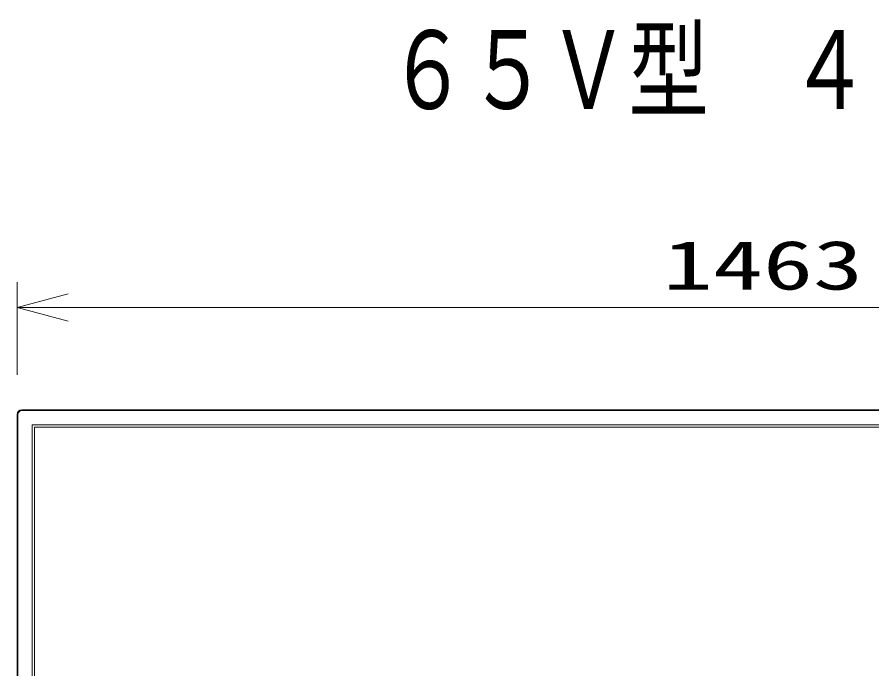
# Model space of a CAD drawing. Units: millimetres on the paper. Extents: x -62 to 65, y -59 to 59.
# Drawn here: x -53.61 to -11.73, y 27.5 to 59.42 of the extents above; entities that cross this region are included whole.
import ezdxf
from ezdxf.enums import TextEntityAlignment as Align

# ---------------------------------------------------------------- set-up
doc = ezdxf.new("R2010")
doc.units = ezdxf.units.MM
doc.layers.add('0-0_MOJI1', color=7, linetype='Continuous')
for name, color, linetype, lineweight in [('0-3_GAIKEI', 4, 'Continuous', 9), ('0-4_SUNPOU', 7, 'Continuous', 9), ('0-5_0', 7, 'Continuous', 9)]:
    doc.layers.add(name, color=color, linetype=linetype, lineweight=lineweight)
doc.styles.add('ＭＳ ゴシック', font='')
doc.styles.get('ＭＳ ゴシック').set_extended_font_data('MS Gothic')

# ---------------------------------------------------------------- blocks, each defined once
blk = doc.blocks.new('_Open30')
at = {"layer": '0-5_0'}
blk.add_line((0, 0), (-1, 0), dxfattribs=at)
blk.add_lwpolyline([(-1, 0.2679), (0, 0), (-1, -0.2679)], dxfattribs=at)

msp = doc.modelspace()

# ---------------------------------------------------------------- linework, layer by layer
at = {"layer": '0-3_GAIKEI'}
for p, q in [((-53.609, -0.952), (-53.609, 39.964)), ((-53.569, 39.964), (-53.609, 39.964)), ((-53.569, 39.964), (-53.569, -1.473)), ((-53.384, 40.189), (-53.384, 40.149)), ((19.316, 40.149), (-53.384, 40.149)), ((-52.864, 39.444), (-52.864, -0.952))]:
    msp.add_line(p, q, dxfattribs=at)
at = {"layer": '0-3_GAIKEI', "color": 7}
for p, q in [((-53.609, -1.473), (-53.609, 39.964)), ((-53.384, 40.189), (19.316, 40.189))]:
    msp.add_line(p, q, dxfattribs=at)
at = {"layer": '0-3_GAIKEI'}
msp.add_lwpolyline([(18.795, -0.952), (18.795, 39.444), (-52.864, 39.444)], dxfattribs=at)
msp.add_lwpolyline([(18.683, -0.839), (-52.752, -0.839), (-52.752, 39.33), (18.683, 39.33)], close=True, dxfattribs=at)
at = {"layer": '0-3_GAIKEI', "color": 7}
msp.add_arc((-53.384, 39.964), 0.225, 90, 180, dxfattribs=at)
at = {"layer": '0-3_GAIKEI'}
msp.add_arc((-53.384, 39.964), 0.185, 90, 180, dxfattribs=at)
at = {"layer": '0-4_SUNPOU'}
for p, q in [((-53.609, 41.895), (-53.609, 46.439)), ((-51.109, 45.189), (17.041, 45.189))]:
    msp.add_line(p, q, dxfattribs=at)

# ---------------------------------------------------------------- block references
at = {"layer": '0-4_SUNPOU', "xscale": 2.5, "yscale": 2.5, "rotation": 180}
msp.add_blockref('_Open30', (-53.609, 45.189), dxfattribs=at)

# ---------------------------------------------------------------- texts
at = {"layer": '0-0_MOJI1', "style": 'ＭＳ ゴシック', "width": 0.75}
msp.add_text('６５Ｖ型\u3000４Ｋエントリーディスプレイ（スタンド付）', height=3.848, dxfattribs=at).set_placement((-35.46, 53.768), align=Align.BOTTOM_LEFT)
at = {"layer": '0-4_SUNPOU', "style": 'ＭＳ ゴシック', "width": 1.5}
msp.add_text('1463', height=2.405, dxfattribs=at).set_placement((-21.975, 45.351), align=Align.BOTTOM_LEFT)

doc.saveas('drawing.dxf')
